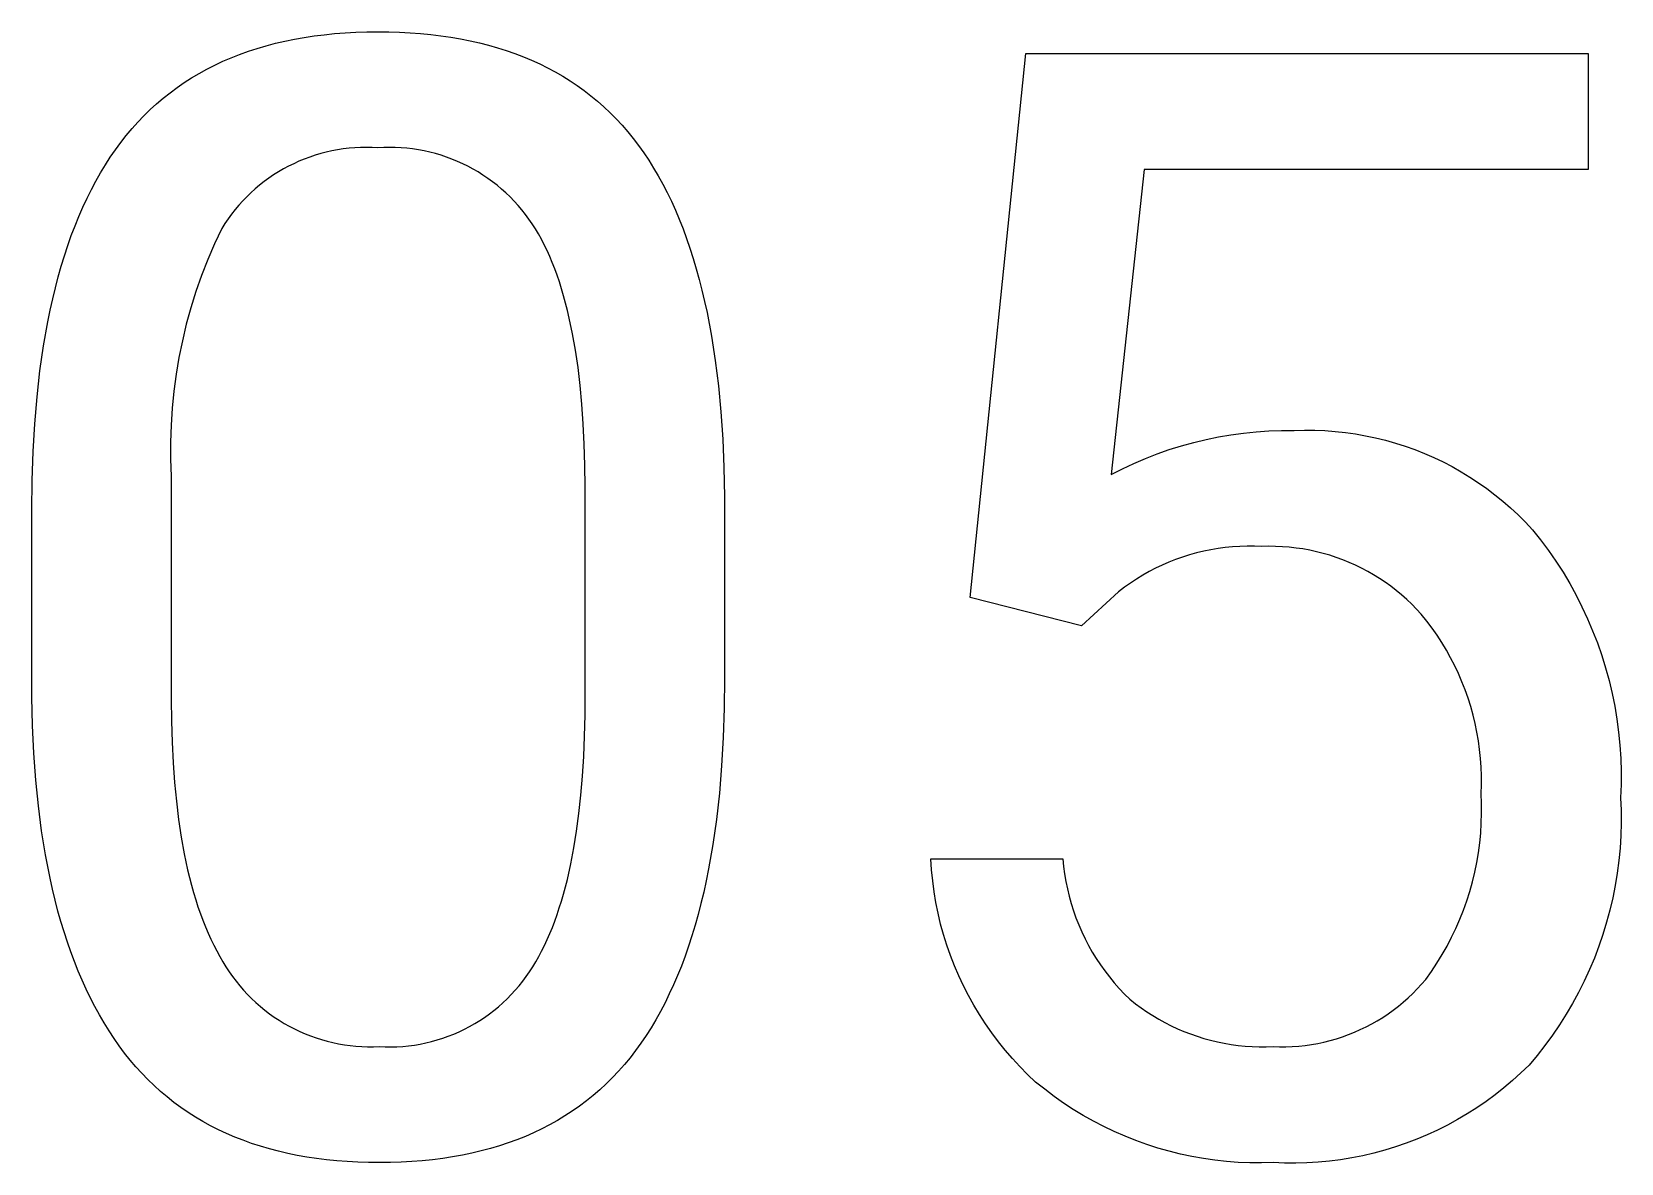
# Model space of a CAD drawing. Header units: millimetres. Extents: x -987 to 2591, y -102 to 2398.
# Drawn here: x 1640.06 to 1677.57, y 54.91 to 81.61 of the extents above; entities that cross this region are included whole.
import ezdxf

# ---------------------------------------------------------------- set-up
doc = ezdxf.new("R2010")
doc.units = ezdxf.units.MM
doc.header["$MEASUREMENT"] = 0
doc.layers.add('Domyślny', color=7, linetype='Continuous', true_color=0x000000)

msp = doc.modelspace()

# ---------------------------------------------------------------- linework, layer by layer
at = {"layer": 'Domyślny'}
for p, q in [((1646.03, 81.385), (1646.256, 81.431)), ((1646.256, 81.431), (1646.487, 81.472)), ((1646.487, 81.472), (1646.722, 81.507)), ((1646.722, 81.507), (1646.961, 81.537)), ((1646.961, 81.537), (1647.205, 81.562)), ((1647.205, 81.562), (1647.453, 81.581)), ((1647.453, 81.581), (1647.706, 81.594)), ((1647.706, 81.594), (1647.963, 81.602)), ((1647.963, 81.602), (1648.225, 81.605)), ((1648.225, 81.605), (1648.484, 81.603)), ((1648.484, 81.603), (1648.738, 81.595)), ((1648.738, 81.595), (1648.989, 81.582)), ((1648.989, 81.582), (1649.235, 81.563)), ((1649.235, 81.563), (1649.477, 81.54)), ((1649.477, 81.54), (1649.715, 81.511)), ((1649.715, 81.511), (1649.948, 81.477)), ((1649.948, 81.477), (1650.177, 81.437)), ((1650.177, 81.437), (1650.401, 81.393)), ((1644.763, 80.994), (1644.963, 81.073)), ((1644.963, 81.073), (1645.168, 81.146)), ((1645.168, 81.146), (1645.377, 81.214)), ((1645.377, 81.214), (1645.59, 81.276)), ((1645.59, 81.276), (1645.808, 81.333)), ((1645.808, 81.333), (1646.03, 81.385)), ((1650.401, 81.393), (1650.622, 81.343)), ((1650.622, 81.343), (1650.838, 81.288)), ((1650.838, 81.288), (1651.05, 81.228)), ((1651.05, 81.228), (1651.257, 81.162)), ((1651.257, 81.162), (1651.46, 81.091)), ((1651.46, 81.091), (1651.659, 81.015)), ((1662.203, 68.26), (1663.52, 81.092)), ((1663.52, 81.092), (1676.79, 81.092)), ((1676.79, 81.092), (1676.79, 78.355)), ((1644.007, 80.624), (1644.189, 80.725)), ((1644.189, 80.725), (1644.376, 80.82)), ((1644.376, 80.82), (1644.568, 80.91)), ((1644.568, 80.91), (1644.763, 80.994)), ((1651.659, 81.015), (1651.853, 80.934)), ((1651.853, 80.934), (1652.044, 80.847)), ((1652.044, 80.847), (1652.229, 80.756)), ((1652.229, 80.756), (1652.411, 80.659)), ((1652.411, 80.659), (1652.588, 80.556)), ((1643.32, 80.168), (1643.485, 80.29)), ((1643.485, 80.29), (1643.655, 80.407)), ((1643.655, 80.407), (1643.829, 80.518)), ((1643.829, 80.518), (1644.007, 80.624)), ((1652.588, 80.556), (1652.761, 80.449)), ((1652.761, 80.449), (1652.93, 80.336)), ((1652.93, 80.336), (1653.094, 80.218)), ((1642.851, 79.768), (1643.003, 79.907)), ((1643.003, 79.907), (1643.16, 80.04)), ((1643.16, 80.04), (1643.32, 80.168)), ((1653.094, 80.218), (1653.254, 80.095)), ((1653.254, 80.095), (1653.41, 79.967)), ((1653.41, 79.967), (1653.562, 79.833)), ((1642.561, 79.475), (1642.704, 79.624)), ((1642.704, 79.624), (1642.851, 79.768)), ((1653.562, 79.833), (1653.709, 79.694)), ((1653.709, 79.694), (1653.852, 79.55)), ((1653.852, 79.55), (1653.99, 79.4)), ((1642.158, 78.994), (1642.288, 79.16)), ((1642.288, 79.16), (1642.422, 79.32)), ((1642.422, 79.32), (1642.561, 79.475)), ((1653.99, 79.4), (1654.124, 79.246)), ((1654.124, 79.246), (1654.254, 79.086)), ((1641.91, 78.646), (1642.032, 78.823)), ((1642.032, 78.823), (1642.158, 78.994)), ((1647.141, 78.795), (1647.008, 78.765)), ((1647.274, 78.821), (1647.141, 78.795)), ((1647.409, 78.841), (1647.274, 78.821)), ((1647.544, 78.857), (1647.409, 78.841)), ((1647.68, 78.869), (1647.544, 78.857)), ((1647.816, 78.876), (1647.68, 78.869)), ((1647.952, 78.878), (1647.816, 78.876)), ((1648.089, 78.875), (1647.952, 78.878)), ((1648.225, 78.868), (1648.089, 78.875)), ((1648.362, 78.875), (1648.225, 78.868)), ((1648.499, 78.878), (1648.362, 78.875)), ((1648.636, 78.876), (1648.499, 78.878)), ((1648.773, 78.869), (1648.636, 78.876)), ((1648.91, 78.857), (1648.773, 78.869)), ((1649.046, 78.841), (1648.91, 78.857)), ((1649.182, 78.82), (1649.046, 78.841)), ((1649.317, 78.795), (1649.182, 78.82)), ((1649.451, 78.765), (1649.317, 78.795)), ((1654.254, 79.086), (1654.38, 78.92)), ((1654.38, 78.92), (1654.501, 78.75)), ((1641.679, 78.275), (1641.793, 78.464)), ((1641.793, 78.464), (1641.91, 78.646)), ((1646.117, 78.433), (1645.997, 78.368)), ((1646.239, 78.493), (1646.117, 78.433)), ((1646.363, 78.549), (1646.239, 78.493)), ((1646.489, 78.601), (1646.363, 78.549)), ((1646.616, 78.649), (1646.489, 78.601)), ((1646.745, 78.692), (1646.616, 78.649)), ((1646.876, 78.731), (1646.745, 78.692)), ((1647.008, 78.765), (1646.876, 78.731)), ((1649.584, 78.73), (1649.451, 78.765)), ((1649.716, 78.691), (1649.584, 78.73)), ((1649.846, 78.648), (1649.716, 78.691)), ((1649.974, 78.6), (1649.846, 78.648)), ((1650.101, 78.548), (1649.974, 78.6)), ((1650.227, 78.492), (1650.101, 78.548)), ((1650.35, 78.431), (1650.227, 78.492)), ((1650.471, 78.366), (1650.35, 78.431)), ((1654.501, 78.75), (1654.619, 78.573)), ((1654.619, 78.573), (1654.733, 78.391)), ((1641.463, 77.881), (1641.569, 78.081)), ((1641.569, 78.081), (1641.679, 78.275)), ((1645.541, 78.07), (1645.434, 77.986)), ((1645.651, 78.15), (1645.541, 78.07)), ((1645.764, 78.227), (1645.651, 78.15)), ((1645.879, 78.299), (1645.764, 78.227)), ((1645.997, 78.368), (1645.879, 78.299)), ((1650.589, 78.297), (1650.471, 78.366)), ((1650.706, 78.224), (1650.589, 78.297)), ((1650.82, 78.147), (1650.706, 78.224)), ((1650.931, 78.067), (1650.82, 78.147)), ((1651.039, 77.983), (1650.931, 78.067)), ((1654.733, 78.391), (1654.844, 78.204)), ((1654.844, 78.204), (1654.95, 78.01)), ((1666.313, 78.355), (1665.53, 71.158)), ((1676.79, 78.355), (1666.313, 78.355)), ((1641.262, 77.465), (1641.361, 77.676)), ((1641.361, 77.676), (1641.463, 77.881)), ((1645.13, 77.713), (1645.035, 77.615)), ((1645.228, 77.807), (1645.13, 77.713)), ((1645.329, 77.898), (1645.228, 77.807)), ((1645.434, 77.986), (1645.329, 77.898)), ((1651.144, 77.895), (1651.039, 77.983)), ((1651.247, 77.803), (1651.144, 77.895)), ((1651.346, 77.708), (1651.247, 77.803)), ((1651.442, 77.61), (1651.346, 77.708)), ((1654.95, 78.01), (1655.053, 77.811)), ((1655.053, 77.811), (1655.152, 77.606)), ((1641.168, 77.248), (1641.262, 77.465)), ((1644.772, 77.303), (1644.691, 77.193)), ((1644.856, 77.41), (1644.772, 77.303)), ((1644.944, 77.514), (1644.856, 77.41)), ((1645.035, 77.615), (1644.944, 77.514)), ((1651.534, 77.508), (1651.442, 77.61)), ((1651.623, 77.404), (1651.534, 77.508)), ((1651.709, 77.296), (1651.623, 77.404)), ((1651.79, 77.186), (1651.709, 77.296)), ((1655.152, 77.606), (1655.247, 77.396)), ((1655.247, 77.396), (1655.339, 77.18)), ((1640.99, 76.796), (1641.077, 77.025)), ((1641.077, 77.025), (1641.168, 77.248)), ((1644.542, 76.965), (1644.37, 76.602)), ((1644.614, 77.08), (1644.542, 76.965)), ((1644.691, 77.193), (1644.614, 77.08)), ((1651.868, 77.073), (1651.79, 77.186)), ((1651.942, 76.957), (1651.868, 77.073)), ((1652.014, 76.836), (1651.942, 76.957)), ((1655.339, 77.18), (1655.427, 76.958)), ((1655.427, 76.958), (1655.511, 76.73)), ((1640.828, 76.322), (1640.907, 76.562)), ((1640.907, 76.562), (1640.99, 76.796)), ((1644.37, 76.602), (1644.211, 76.232)), ((1652.084, 76.71), (1652.014, 76.836)), ((1652.152, 76.579), (1652.084, 76.71)), ((1652.217, 76.444), (1652.152, 76.579)), ((1655.511, 76.73), (1655.591, 76.497)), ((1640.753, 76.076), (1640.828, 76.322)), ((1644.211, 76.232), (1644.065, 75.857)), ((1652.28, 76.305), (1652.217, 76.444)), ((1652.341, 76.161), (1652.28, 76.305)), ((1652.399, 76.013), (1652.341, 76.161)), ((1655.591, 76.497), (1655.667, 76.258)), ((1655.667, 76.258), (1655.74, 76.013)), ((1640.614, 75.567), (1640.682, 75.825)), ((1640.682, 75.825), (1640.753, 76.076)), ((1644.065, 75.857), (1643.931, 75.478)), ((1652.456, 75.86), (1652.399, 76.013)), ((1652.509, 75.703), (1652.456, 75.86)), ((1655.74, 76.013), (1655.809, 75.763)), ((1640.551, 75.304), (1640.614, 75.567)), ((1643.931, 75.478), (1643.811, 75.094)), ((1652.561, 75.542), (1652.509, 75.703)), ((1652.61, 75.376), (1652.561, 75.542)), ((1655.809, 75.763), (1655.874, 75.507)), ((1655.874, 75.507), (1655.936, 75.245)), ((1640.435, 74.761), (1640.491, 75.035)), ((1640.491, 75.035), (1640.551, 75.304)), ((1643.811, 75.094), (1643.704, 74.706)), ((1652.657, 75.205), (1652.61, 75.376)), ((1652.702, 75.031), (1652.657, 75.205)), ((1652.744, 74.851), (1652.702, 75.031)), ((1655.936, 75.245), (1655.994, 74.978)), ((1640.335, 74.195), (1640.435, 74.761)), ((1643.704, 74.706), (1643.61, 74.315)), ((1652.822, 74.48), (1652.744, 74.851)), ((1655.994, 74.978), (1656.098, 74.426)), ((1643.61, 74.315), (1643.529, 73.921)), ((1652.891, 74.09), (1652.822, 74.48)), ((1656.098, 74.426), (1656.187, 73.851)), ((1640.25, 73.605), (1640.335, 74.195)), ((1643.529, 73.921), (1643.463, 73.524)), ((1652.951, 73.683), (1652.891, 74.09)), ((1640.18, 72.993), (1640.25, 73.605)), ((1653.001, 73.258), (1652.951, 73.683)), ((1656.187, 73.851), (1656.262, 73.254)), ((1643.463, 73.524), (1643.41, 73.126)), ((1653.042, 72.816), (1653.001, 73.258)), ((1656.262, 73.254), (1656.321, 72.634)), ((1640.126, 72.357), (1640.18, 72.993)), ((1643.41, 73.126), (1643.37, 72.725)), ((1653.074, 72.356), (1653.042, 72.816)), ((1643.37, 72.725), (1643.344, 72.324)), ((1656.321, 72.634), (1656.365, 71.991)), ((1640.088, 71.699), (1640.126, 72.357)), ((1643.344, 72.324), (1643.332, 71.922)), ((1653.097, 71.878), (1653.074, 72.356)), ((1667.771, 71.986), (1668.064, 72.047)), ((1668.064, 72.047), (1668.359, 72.097)), ((1668.359, 72.097), (1668.656, 72.137)), ((1668.656, 72.137), (1668.954, 72.167)), ((1668.954, 72.167), (1669.253, 72.187)), ((1669.253, 72.187), (1669.552, 72.197)), ((1669.552, 72.197), (1669.852, 72.197)), ((1669.852, 72.197), (1670.094, 72.204)), ((1670.094, 72.204), (1670.336, 72.203)), ((1670.336, 72.203), (1670.578, 72.194)), ((1670.578, 72.194), (1670.819, 72.176)), ((1670.819, 72.176), (1671.06, 72.15)), ((1671.06, 72.15), (1671.299, 72.116)), ((1671.299, 72.116), (1671.538, 72.074)), ((1671.538, 72.074), (1671.774, 72.024)), ((1640.064, 71.017), (1640.088, 71.699)), ((1643.332, 71.922), (1643.334, 71.519)), ((1653.111, 71.382), (1653.097, 71.878)), ((1656.365, 71.991), (1656.394, 71.325)), ((1666.622, 71.648), (1666.905, 71.747)), ((1666.905, 71.747), (1667.191, 71.837)), ((1667.191, 71.837), (1667.48, 71.916)), ((1667.48, 71.916), (1667.771, 71.986)), ((1671.774, 72.024), (1672.009, 71.966)), ((1672.009, 71.966), (1672.242, 71.901)), ((1672.242, 71.901), (1672.473, 71.827)), ((1672.473, 71.827), (1672.7, 71.745)), ((1672.7, 71.745), (1672.925, 71.656)), ((1672.925, 71.656), (1673.147, 71.559)), ((1643.334, 71.519), (1643.35, 71.117)), ((1653.116, 70.869), (1653.111, 71.382)), ((1656.394, 71.325), (1656.408, 70.636)), ((1665.53, 71.158), (1665.797, 71.294)), ((1665.797, 71.294), (1666.068, 71.421)), ((1666.068, 71.421), (1666.343, 71.539)), ((1666.343, 71.539), (1666.622, 71.648)), ((1673.147, 71.559), (1673.366, 71.455)), ((1673.366, 71.455), (1673.58, 71.344)), ((1673.58, 71.344), (1673.791, 71.225)), ((1640.057, 70.313), (1640.064, 71.017)), ((1643.35, 71.117), (1643.35, 65.855)), ((1673.791, 71.225), (1673.998, 71.099)), ((1673.998, 71.099), (1674.2, 70.966)), ((1674.2, 70.966), (1674.398, 70.827)), ((1653.116, 65.481), (1653.116, 70.869)), ((1656.408, 70.636), (1656.408, 66.355)), ((1674.398, 70.827), (1674.591, 70.681)), ((1674.591, 70.681), (1674.779, 70.528)), ((1674.779, 70.528), (1674.961, 70.37)), ((1640.057, 65.908), (1640.057, 70.313)), ((1674.961, 70.37), (1675.138, 70.205)), ((1675.138, 70.205), (1675.31, 70.034)), ((1675.31, 70.034), (1675.475, 69.857)), ((1675.475, 69.857), (1675.668, 69.615)), ((1668.055, 69.413), (1667.885, 69.384)), ((1668.226, 69.436), (1668.055, 69.413)), ((1668.398, 69.453), (1668.226, 69.436)), ((1668.57, 69.463), (1668.398, 69.453)), ((1668.743, 69.468), (1668.57, 69.463)), ((1668.915, 69.467), (1668.743, 69.468)), ((1669.088, 69.46), (1668.915, 69.467)), ((1669.25, 69.464), (1669.088, 69.46)), ((1669.412, 69.463), (1669.25, 69.464)), ((1669.575, 69.455), (1669.412, 69.463)), ((1669.737, 69.443), (1669.575, 69.455)), ((1669.898, 69.424), (1669.737, 69.443)), ((1670.059, 69.401), (1669.898, 69.424)), ((1675.668, 69.615), (1675.853, 69.366)), ((1666.894, 69.09), (1666.736, 69.022)), ((1667.054, 69.153), (1666.894, 69.09)), ((1667.217, 69.211), (1667.054, 69.153)), ((1667.382, 69.263), (1667.217, 69.211)), ((1667.548, 69.309), (1667.382, 69.263)), ((1667.716, 69.35), (1667.548, 69.309)), ((1667.885, 69.384), (1667.716, 69.35)), ((1670.219, 69.372), (1670.059, 69.401)), ((1670.377, 69.337), (1670.219, 69.372)), ((1670.535, 69.297), (1670.377, 69.337)), ((1670.691, 69.252), (1670.535, 69.297)), ((1670.845, 69.201), (1670.691, 69.252)), ((1670.998, 69.146), (1670.845, 69.201)), ((1671.149, 69.085), (1670.998, 69.146)), ((1671.297, 69.019), (1671.149, 69.085)), ((1675.853, 69.366), (1676.029, 69.112)), ((1676.029, 69.112), (1676.197, 68.851)), ((1666.129, 68.693), (1665.985, 68.598)), ((1666.276, 68.783), (1666.129, 68.693)), ((1666.426, 68.868), (1666.276, 68.783)), ((1666.58, 68.947), (1666.426, 68.868)), ((1666.736, 69.022), (1666.58, 68.947)), ((1671.443, 68.948), (1671.297, 69.019)), ((1671.587, 68.872), (1671.443, 68.948)), ((1671.728, 68.791), (1671.587, 68.872)), ((1671.866, 68.705), (1671.728, 68.791)), ((1672.001, 68.615), (1671.866, 68.705)), ((1676.197, 68.851), (1676.355, 68.585)), ((1665.707, 68.394), (1664.835, 67.59)), ((1665.844, 68.499), (1665.707, 68.394)), ((1665.985, 68.598), (1665.844, 68.499)), ((1672.133, 68.521), (1672.001, 68.615)), ((1672.262, 68.421), (1672.133, 68.521)), ((1672.387, 68.318), (1672.262, 68.421)), ((1672.509, 68.21), (1672.387, 68.318)), ((1676.355, 68.585), (1676.505, 68.314)), ((1676.505, 68.314), (1676.645, 68.038)), ((1664.835, 67.59), (1662.203, 68.26)), ((1672.627, 68.099), (1672.509, 68.21)), ((1672.741, 67.983), (1672.627, 68.099)), ((1672.851, 67.863), (1672.741, 67.983)), ((1676.645, 68.038), (1676.776, 67.757)), ((1672.981, 67.702), (1672.851, 67.863)), ((1673.105, 67.536), (1672.981, 67.702)), ((1673.224, 67.365), (1673.105, 67.536)), ((1676.776, 67.757), (1676.897, 67.472)), ((1673.337, 67.191), (1673.224, 67.365)), ((1673.444, 67.013), (1673.337, 67.191)), ((1676.897, 67.472), (1677.009, 67.183)), ((1677.009, 67.183), (1677.111, 66.891)), ((1673.545, 66.832), (1673.444, 67.013)), ((1673.64, 66.647), (1673.545, 66.832)), ((1677.111, 66.891), (1677.203, 66.595)), ((1673.728, 66.46), (1673.64, 66.647)), ((1673.81, 66.269), (1673.728, 66.46)), ((1677.203, 66.595), (1677.285, 66.296)), ((1656.408, 66.355), (1656.401, 65.642)), ((1673.886, 66.076), (1673.81, 66.269)), ((1673.955, 65.88), (1673.886, 66.076)), ((1677.285, 66.296), (1677.356, 65.995)), ((1640.073, 65.234), (1640.057, 65.908)), ((1643.35, 65.855), (1643.354, 65.339)), ((1674.018, 65.682), (1673.955, 65.88)), ((1674.073, 65.482), (1674.018, 65.682)), ((1677.356, 65.995), (1677.418, 65.691)), ((1677.418, 65.691), (1677.469, 65.386)), ((1643.354, 65.339), (1643.369, 64.84)), ((1653.104, 64.982), (1653.116, 65.481)), ((1656.401, 65.642), (1656.377, 64.952)), ((1674.122, 65.281), (1674.073, 65.482)), ((1674.164, 65.077), (1674.122, 65.281)), ((1677.469, 65.386), (1677.51, 65.079)), ((1640.105, 64.582), (1640.073, 65.234)), ((1653.085, 64.501), (1653.104, 64.982)), ((1656.377, 64.952), (1656.339, 64.286)), ((1674.199, 64.873), (1674.164, 65.077)), ((1677.51, 65.079), (1677.54, 64.77)), ((1640.151, 63.95), (1640.105, 64.582)), ((1643.369, 64.84), (1643.392, 64.359)), ((1674.228, 64.667), (1674.199, 64.873)), ((1674.249, 64.461), (1674.228, 64.667)), ((1677.54, 64.77), (1677.56, 64.461)), ((1643.392, 64.359), (1643.426, 63.894)), ((1653.056, 64.037), (1653.085, 64.501)), ((1656.339, 64.286), (1656.285, 63.642)), ((1674.264, 64.254), (1674.249, 64.461)), ((1674.271, 64.046), (1674.264, 64.254)), ((1677.56, 64.461), (1677.57, 64.152)), ((1677.57, 64.152), (1677.569, 63.842)), ((1640.213, 63.34), (1640.151, 63.95)), ((1643.426, 63.894), (1643.469, 63.447)), ((1653.018, 63.589), (1653.056, 64.037)), ((1674.265, 63.631), (1674.271, 63.839)), ((1674.271, 63.839), (1674.271, 64.046)), ((1677.569, 63.842), (1677.557, 63.532)), ((1643.469, 63.447), (1643.521, 63.017)), ((1652.972, 63.159), (1653.018, 63.589)), ((1656.285, 63.642), (1656.215, 63.022)), ((1674.274, 63.398), (1674.265, 63.631)), ((1677.557, 63.532), (1677.569, 63.235)), ((1640.289, 62.751), (1640.213, 63.34)), ((1652.917, 62.745), (1652.972, 63.159)), ((1674.269, 62.931), (1674.276, 63.164)), ((1674.276, 63.164), (1674.274, 63.398)), ((1677.569, 63.235), (1677.571, 62.938)), ((1640.381, 62.184), (1640.289, 62.751)), ((1643.521, 63.017), (1643.583, 62.604)), ((1652.853, 62.348), (1652.917, 62.745)), ((1656.215, 63.022), (1656.131, 62.426)), ((1674.231, 62.466), (1674.254, 62.698)), ((1674.254, 62.698), (1674.269, 62.931)), ((1677.571, 62.938), (1677.562, 62.641)), ((1643.583, 62.604), (1643.654, 62.208)), ((1652.78, 61.969), (1652.853, 62.348)), ((1656.131, 62.426), (1656.03, 61.852)), ((1674.201, 62.234), (1674.231, 62.466)), ((1677.544, 62.344), (1677.516, 62.048)), ((1677.562, 62.641), (1677.544, 62.344)), ((1640.487, 61.637), (1640.381, 62.184)), ((1643.654, 62.208), (1643.735, 61.829)), ((1652.698, 61.606), (1652.78, 61.969)), ((1661.294, 61.83), (1661.278, 62.089)), ((1661.278, 62.089), (1664.392, 62.089)), ((1664.392, 62.089), (1664.409, 61.911)), ((1664.409, 61.911), (1664.433, 61.734)), ((1674.115, 61.775), (1674.162, 62.004)), ((1674.162, 62.004), (1674.201, 62.234)), ((1677.516, 62.048), (1677.478, 61.754)), ((1640.546, 61.372), (1640.487, 61.637)), ((1643.735, 61.829), (1643.779, 61.646)), ((1643.779, 61.646), (1643.826, 61.467)), ((1652.654, 61.431), (1652.698, 61.606)), ((1655.974, 61.574), (1655.915, 61.302)), ((1656.03, 61.852), (1655.974, 61.574)), ((1661.32, 61.572), (1661.294, 61.83)), ((1661.354, 61.315), (1661.32, 61.572)), ((1664.433, 61.734), (1664.463, 61.557)), ((1664.463, 61.557), (1664.499, 61.382)), ((1673.997, 61.323), (1674.06, 61.548)), ((1674.06, 61.548), (1674.115, 61.775)), ((1677.478, 61.754), (1677.43, 61.46)), ((1640.609, 61.112), (1640.546, 61.372)), ((1643.826, 61.467), (1643.874, 61.293)), ((1643.874, 61.293), (1643.926, 61.123)), ((1652.559, 61.094), (1652.608, 61.26)), ((1652.608, 61.26), (1652.654, 61.431)), ((1655.915, 61.302), (1655.851, 61.036)), ((1661.396, 61.059), (1661.354, 61.315)), ((1664.499, 61.382), (1664.541, 61.208)), ((1664.541, 61.208), (1664.589, 61.036)), ((1673.926, 61.101), (1673.997, 61.323)), ((1677.372, 61.169), (1677.304, 60.879)), ((1677.43, 61.46), (1677.372, 61.169)), ((1640.675, 60.858), (1640.609, 61.112)), ((1640.746, 60.608), (1640.675, 60.858)), ((1643.926, 61.123), (1643.979, 60.957)), ((1643.979, 60.957), (1644.035, 60.796)), ((1644.035, 60.796), (1644.093, 60.639)), ((1652.4, 60.62), (1652.455, 60.774)), ((1652.455, 60.774), (1652.508, 60.932)), ((1652.508, 60.932), (1652.559, 61.094)), ((1655.783, 60.776), (1655.712, 60.521)), ((1655.851, 61.036), (1655.783, 60.776)), ((1661.448, 60.804), (1661.396, 61.059)), ((1661.508, 60.552), (1661.448, 60.804)), ((1664.589, 61.036), (1664.643, 60.866)), ((1664.643, 60.866), (1664.702, 60.697)), ((1673.762, 60.664), (1673.848, 60.881)), ((1673.848, 60.881), (1673.926, 61.101)), ((1677.304, 60.879), (1677.227, 60.592)), ((1640.819, 60.364), (1640.746, 60.608)), ((1644.093, 60.639), (1644.154, 60.486)), ((1644.154, 60.486), (1644.217, 60.337)), ((1652.283, 60.325), (1652.343, 60.47)), ((1652.343, 60.47), (1652.4, 60.62)), ((1655.712, 60.521), (1655.637, 60.272)), ((1661.577, 60.302), (1661.508, 60.552)), ((1664.702, 60.697), (1664.768, 60.531)), ((1664.768, 60.531), (1664.84, 60.367)), ((1673.568, 60.239), (1673.669, 60.45)), ((1673.669, 60.45), (1673.762, 60.664)), ((1677.227, 60.592), (1677.14, 60.308)), ((1640.897, 60.126), (1640.819, 60.364)), ((1640.979, 59.892), (1640.897, 60.126)), ((1644.217, 60.337), (1644.283, 60.193)), ((1644.283, 60.193), (1644.35, 60.053)), ((1644.35, 60.053), (1644.421, 59.917)), ((1652.091, 59.914), (1652.157, 60.047)), ((1652.157, 60.047), (1652.221, 60.184)), ((1652.221, 60.184), (1652.283, 60.325)), ((1655.558, 60.029), (1655.475, 59.792)), ((1655.637, 60.272), (1655.558, 60.029)), ((1661.654, 60.054), (1661.577, 60.302)), ((1661.74, 59.809), (1661.654, 60.054)), ((1664.84, 60.367), (1664.917, 60.205)), ((1664.917, 60.205), (1664.999, 60.047)), ((1664.999, 60.047), (1665.087, 59.891)), ((1673.345, 59.829), (1673.46, 60.032)), ((1673.46, 60.032), (1673.568, 60.239)), ((1677.044, 60.027), (1676.938, 59.749)), ((1677.14, 60.308), (1677.044, 60.027)), ((1641.064, 59.664), (1640.979, 59.892)), ((1641.153, 59.442), (1641.064, 59.664)), ((1644.421, 59.917), (1644.493, 59.785)), ((1644.493, 59.785), (1644.568, 59.658)), ((1644.568, 59.658), (1644.64, 59.54)), ((1651.879, 59.542), (1651.952, 59.662)), ((1651.952, 59.662), (1652.023, 59.786)), ((1652.023, 59.786), (1652.091, 59.914)), ((1655.475, 59.792), (1655.388, 59.56)), ((1661.834, 59.567), (1661.74, 59.809)), ((1665.087, 59.891), (1665.181, 59.739)), ((1665.181, 59.739), (1665.28, 59.59)), ((1673.222, 59.63), (1673.345, 59.829)), ((1676.938, 59.749), (1676.823, 59.475)), ((1641.245, 59.224), (1641.153, 59.442)), ((1644.64, 59.54), (1644.715, 59.425)), ((1644.715, 59.425), (1644.794, 59.312)), ((1644.794, 59.312), (1644.878, 59.202)), ((1651.644, 59.201), (1651.726, 59.312)), ((1651.726, 59.312), (1651.805, 59.426)), ((1651.805, 59.426), (1651.879, 59.542)), ((1655.297, 59.335), (1655.203, 59.115)), ((1655.388, 59.56), (1655.297, 59.335)), ((1661.936, 59.328), (1661.834, 59.567)), ((1662.046, 59.093), (1661.936, 59.328)), ((1665.28, 59.59), (1665.384, 59.444)), ((1665.384, 59.444), (1665.492, 59.302)), ((1665.492, 59.302), (1665.606, 59.164)), ((1672.958, 59.245), (1673.093, 59.435)), ((1673.093, 59.435), (1673.222, 59.63)), ((1676.823, 59.475), (1676.699, 59.205)), ((1641.342, 59.012), (1641.245, 59.224)), ((1641.442, 58.805), (1641.342, 59.012)), ((1644.878, 59.202), (1644.964, 59.094)), ((1644.964, 59.094), (1645.055, 58.99)), ((1645.055, 58.99), (1645.149, 58.889)), ((1651.374, 58.886), (1651.468, 58.988)), ((1651.468, 58.988), (1651.558, 59.093)), ((1651.558, 59.093), (1651.644, 59.201)), ((1655.104, 58.901), (1655.002, 58.693)), ((1655.203, 59.115), (1655.104, 58.901)), ((1662.164, 58.862), (1662.046, 59.093)), ((1665.606, 59.164), (1665.725, 59.03)), ((1665.725, 59.03), (1665.848, 58.9)), ((1665.848, 58.9), (1665.975, 58.775)), ((1672.541, 58.808), (1672.65, 58.912)), ((1672.65, 58.912), (1672.757, 59.02)), ((1672.757, 59.02), (1672.859, 59.131)), ((1672.859, 59.131), (1672.958, 59.245)), ((1676.566, 58.939), (1676.424, 58.678)), ((1676.699, 59.205), (1676.566, 58.939)), ((1641.546, 58.604), (1641.442, 58.805)), ((1641.653, 58.408), (1641.546, 58.604)), ((1645.149, 58.889), (1645.246, 58.791)), ((1645.246, 58.791), (1645.347, 58.697)), ((1645.347, 58.697), (1645.451, 58.606)), ((1645.451, 58.606), (1645.557, 58.519)), ((1650.966, 58.513), (1651.073, 58.601)), ((1651.073, 58.601), (1651.177, 58.693)), ((1651.177, 58.693), (1651.277, 58.788)), ((1651.277, 58.788), (1651.374, 58.886)), ((1655.002, 58.693), (1654.896, 58.49)), ((1662.291, 58.636), (1662.164, 58.862)), ((1662.424, 58.413), (1662.291, 58.636)), ((1665.975, 58.775), (1666.105, 58.672)), ((1666.105, 58.672), (1666.238, 58.574)), ((1666.238, 58.574), (1666.374, 58.48)), ((1672.191, 58.52), (1672.311, 58.612)), ((1672.311, 58.612), (1672.427, 58.708)), ((1672.427, 58.708), (1672.541, 58.808)), ((1676.424, 58.678), (1676.273, 58.422)), ((1641.765, 58.217), (1641.653, 58.408)), ((1641.88, 58.032), (1641.765, 58.217)), ((1645.557, 58.519), (1645.667, 58.435)), ((1645.667, 58.435), (1645.78, 58.356)), ((1645.78, 58.356), (1645.895, 58.28)), ((1645.895, 58.28), (1646.013, 58.208)), ((1646.013, 58.208), (1646.133, 58.14)), ((1650.39, 58.133), (1650.511, 58.201)), ((1650.511, 58.201), (1650.629, 58.273)), ((1650.629, 58.273), (1650.744, 58.349)), ((1650.744, 58.349), (1650.857, 58.429)), ((1650.857, 58.429), (1650.966, 58.513)), ((1654.786, 58.294), (1654.672, 58.103)), ((1654.896, 58.49), (1654.786, 58.294)), ((1662.566, 58.196), (1662.424, 58.413)), ((1662.714, 57.983), (1662.566, 58.196)), ((1666.374, 58.48), (1666.514, 58.391)), ((1666.514, 58.391), (1666.656, 58.306)), ((1666.656, 58.306), (1666.801, 58.227)), ((1666.801, 58.227), (1666.949, 58.152)), ((1666.949, 58.152), (1667.099, 58.082)), ((1671.548, 58.124), (1671.682, 58.195)), ((1671.682, 58.195), (1671.813, 58.269)), ((1671.813, 58.269), (1671.942, 58.349)), ((1671.942, 58.349), (1672.068, 58.432)), ((1672.068, 58.432), (1672.191, 58.52)), ((1676.114, 58.171), (1675.946, 57.926)), ((1676.273, 58.422), (1676.114, 58.171)), ((1641.999, 57.851), (1641.88, 58.032)), ((1642.121, 57.676), (1641.999, 57.851)), ((1646.133, 58.14), (1646.255, 58.076)), ((1646.255, 58.076), (1646.38, 58.017)), ((1646.38, 58.017), (1646.506, 57.962)), ((1646.506, 57.962), (1646.635, 57.911)), ((1646.635, 57.911), (1646.765, 57.865)), ((1646.765, 57.865), (1646.896, 57.823)), ((1646.896, 57.823), (1647.029, 57.785)), ((1647.029, 57.785), (1647.163, 57.753)), ((1649.358, 57.746), (1649.492, 57.779)), ((1649.492, 57.779), (1649.626, 57.816)), ((1649.626, 57.816), (1649.757, 57.857)), ((1649.757, 57.857), (1649.888, 57.904)), ((1649.888, 57.904), (1650.016, 57.954)), ((1650.016, 57.954), (1650.143, 58.009)), ((1650.143, 58.009), (1650.268, 58.069)), ((1650.268, 58.069), (1650.39, 58.133)), ((1654.555, 57.918), (1654.433, 57.739)), ((1654.672, 58.103), (1654.555, 57.918)), ((1662.87, 57.775), (1662.714, 57.983)), ((1663.033, 57.573), (1662.87, 57.775)), ((1667.099, 58.082), (1667.251, 58.017)), ((1667.251, 58.017), (1667.405, 57.957)), ((1667.405, 57.957), (1667.561, 57.903)), ((1667.561, 57.903), (1667.719, 57.853)), ((1667.719, 57.853), (1667.879, 57.809)), ((1667.879, 57.809), (1668.04, 57.771)), ((1670.555, 57.766), (1670.702, 57.802)), ((1670.702, 57.802), (1670.847, 57.844)), ((1670.847, 57.844), (1670.991, 57.89)), ((1670.991, 57.89), (1671.133, 57.941)), ((1671.133, 57.941), (1671.274, 57.998)), ((1671.274, 57.998), (1671.412, 58.059)), ((1671.412, 58.059), (1671.548, 58.124)), ((1675.946, 57.926), (1675.77, 57.686)), ((1642.248, 57.507), (1642.121, 57.676)), ((1642.379, 57.343), (1642.248, 57.507)), ((1647.163, 57.753), (1647.298, 57.724)), ((1647.298, 57.724), (1647.434, 57.701)), ((1647.434, 57.701), (1647.571, 57.682)), ((1647.571, 57.682), (1647.708, 57.668)), ((1647.708, 57.668), (1647.846, 57.658)), ((1647.846, 57.658), (1647.983, 57.653)), ((1647.983, 57.653), (1648.121, 57.653)), ((1648.121, 57.653), (1648.259, 57.658)), ((1648.259, 57.658), (1648.397, 57.652)), ((1648.397, 57.652), (1648.536, 57.651)), ((1648.536, 57.651), (1648.674, 57.655)), ((1648.674, 57.655), (1648.812, 57.664)), ((1648.812, 57.664), (1648.949, 57.677)), ((1648.949, 57.677), (1649.086, 57.696)), ((1649.086, 57.696), (1649.223, 57.719)), ((1649.223, 57.719), (1649.358, 57.746)), ((1654.178, 57.398), (1654.043, 57.236)), ((1654.308, 57.566), (1654.178, 57.398)), ((1654.433, 57.739), (1654.308, 57.566)), ((1663.203, 57.377), (1663.033, 57.573)), ((1668.04, 57.771), (1668.202, 57.737)), ((1668.202, 57.737), (1668.365, 57.71)), ((1668.365, 57.71), (1668.529, 57.687)), ((1668.529, 57.687), (1668.694, 57.67)), ((1668.694, 57.67), (1668.859, 57.659)), ((1668.859, 57.659), (1669.024, 57.653)), ((1669.024, 57.653), (1669.189, 57.653)), ((1669.189, 57.653), (1669.355, 57.658)), ((1669.355, 57.658), (1669.506, 57.653)), ((1669.506, 57.653), (1669.657, 57.654)), ((1669.657, 57.654), (1669.808, 57.66)), ((1669.808, 57.66), (1669.959, 57.671)), ((1669.959, 57.671), (1670.109, 57.687)), ((1670.109, 57.687), (1670.259, 57.708)), ((1670.259, 57.708), (1670.408, 57.734)), ((1670.408, 57.734), (1670.555, 57.766)), ((1675.587, 57.452), (1675.395, 57.225)), ((1675.77, 57.686), (1675.587, 57.452)), ((1642.514, 57.184), (1642.379, 57.343)), ((1642.653, 57.031), (1642.514, 57.184)), ((1642.797, 56.883), (1642.653, 57.031)), ((1653.905, 57.079), (1653.762, 56.927)), ((1654.043, 57.236), (1653.905, 57.079)), ((1663.379, 57.186), (1663.203, 57.377)), ((1663.561, 57.002), (1663.379, 57.186)), ((1675.204, 57.039), (1675.007, 56.86)), ((1675.395, 57.225), (1675.204, 57.039)), ((1642.944, 56.74), (1642.797, 56.883)), ((1643.096, 56.603), (1642.944, 56.74)), ((1653.614, 56.781), (1653.463, 56.641)), ((1653.762, 56.927), (1653.614, 56.781)), ((1663.75, 56.824), (1663.561, 57.002)), ((1663.964, 56.651), (1663.75, 56.824)), ((1664.184, 56.485), (1663.964, 56.651)), ((1674.803, 56.688), (1674.594, 56.523)), ((1675.007, 56.86), (1674.803, 56.688)), ((1643.252, 56.471), (1643.096, 56.603)), ((1643.413, 56.344), (1643.252, 56.471)), ((1643.577, 56.223), (1643.413, 56.344)), ((1653.146, 56.377), (1652.982, 56.253)), ((1653.307, 56.506), (1653.146, 56.377)), ((1653.463, 56.641), (1653.307, 56.506)), ((1664.409, 56.327), (1664.184, 56.485)), ((1664.639, 56.176), (1664.409, 56.327)), ((1674.38, 56.365), (1674.16, 56.214)), ((1674.594, 56.523), (1674.38, 56.365)), ((1643.746, 56.108), (1643.577, 56.223)), ((1643.919, 55.997), (1643.746, 56.108)), ((1644.096, 55.892), (1643.919, 55.997)), ((1652.461, 55.915), (1652.279, 55.813)), ((1652.639, 56.022), (1652.461, 55.915)), ((1652.813, 56.135), (1652.639, 56.022)), ((1652.982, 56.253), (1652.813, 56.135)), ((1664.875, 56.033), (1664.639, 56.176)), ((1665.115, 55.898), (1664.875, 56.033)), ((1665.359, 55.771), (1665.115, 55.898)), ((1673.706, 55.936), (1673.472, 55.808)), ((1673.935, 56.071), (1673.706, 55.936)), ((1674.16, 56.214), (1673.935, 56.071)), ((1644.277, 55.793), (1644.096, 55.892)), ((1644.462, 55.699), (1644.277, 55.793)), ((1644.652, 55.61), (1644.462, 55.699)), ((1644.846, 55.526), (1644.652, 55.61)), ((1645.044, 55.448), (1644.846, 55.526)), ((1651.707, 55.54), (1651.508, 55.46)), ((1651.902, 55.626), (1651.707, 55.54)), ((1652.093, 55.716), (1651.902, 55.626)), ((1652.279, 55.813), (1652.093, 55.716)), ((1665.607, 55.653), (1665.359, 55.771)), ((1665.86, 55.543), (1665.607, 55.653)), ((1666.116, 55.441), (1665.86, 55.543)), ((1672.992, 55.577), (1672.746, 55.473)), ((1673.234, 55.688), (1672.992, 55.577)), ((1673.472, 55.808), (1673.234, 55.688)), ((1645.246, 55.376), (1645.044, 55.448)), ((1645.453, 55.308), (1645.246, 55.376)), ((1645.664, 55.247), (1645.453, 55.308)), ((1645.879, 55.19), (1645.664, 55.247)), ((1646.098, 55.139), (1645.879, 55.19)), ((1650.666, 55.196), (1650.445, 55.144)), ((1650.883, 55.254), (1650.666, 55.196)), ((1651.096, 55.317), (1650.883, 55.254)), ((1651.304, 55.386), (1651.096, 55.317)), ((1651.508, 55.46), (1651.304, 55.386)), ((1666.375, 55.348), (1666.116, 55.441)), ((1666.637, 55.264), (1666.375, 55.348)), ((1666.902, 55.189), (1666.637, 55.264)), ((1667.169, 55.123), (1666.902, 55.189)), ((1671.99, 55.214), (1671.733, 55.145)), ((1672.245, 55.292), (1671.99, 55.214)), ((1672.497, 55.379), (1672.245, 55.292)), ((1672.746, 55.473), (1672.497, 55.379)), ((1646.321, 55.093), (1646.098, 55.139)), ((1646.549, 55.053), (1646.321, 55.093)), ((1646.78, 55.018), (1646.549, 55.053)), ((1647.016, 54.988), (1646.78, 55.018)), ((1647.257, 54.964), (1647.016, 54.988)), ((1647.501, 54.945), (1647.257, 54.964)), ((1647.75, 54.932), (1647.501, 54.945)), ((1648.002, 54.924), (1647.75, 54.932)), ((1648.259, 54.921), (1648.002, 54.924)), ((1648.52, 54.924), (1648.259, 54.921)), ((1648.775, 54.932), (1648.52, 54.924)), ((1649.027, 54.946), (1648.775, 54.932)), ((1649.274, 54.965), (1649.027, 54.946)), ((1649.517, 54.99), (1649.274, 54.965)), ((1649.756, 55.02), (1649.517, 54.99)), ((1649.99, 55.056), (1649.756, 55.02)), ((1650.22, 55.097), (1649.99, 55.056)), ((1650.445, 55.144), (1650.22, 55.097)), ((1667.438, 55.065), (1667.169, 55.123)), ((1667.709, 55.017), (1667.438, 55.065)), ((1667.981, 54.978), (1667.709, 55.017)), ((1668.255, 54.948), (1667.981, 54.978)), ((1668.529, 54.928), (1668.255, 54.948)), ((1668.804, 54.916), (1668.529, 54.928)), ((1669.08, 54.914), (1668.804, 54.916)), ((1669.355, 54.921), (1669.08, 54.914)), ((1669.621, 54.91), (1669.355, 54.921)), ((1669.888, 54.908), (1669.621, 54.91)), ((1670.154, 54.915), (1669.888, 54.908)), ((1670.42, 54.931), (1670.154, 54.915)), ((1670.685, 54.956), (1670.42, 54.931)), ((1670.949, 54.99), (1670.685, 54.956)), ((1671.212, 55.033), (1670.949, 54.99)), ((1671.474, 55.084), (1671.212, 55.033)), ((1671.733, 55.145), (1671.474, 55.084))]:
    msp.add_line(p, q, dxfattribs=at)

doc.saveas('drawing.dxf')
